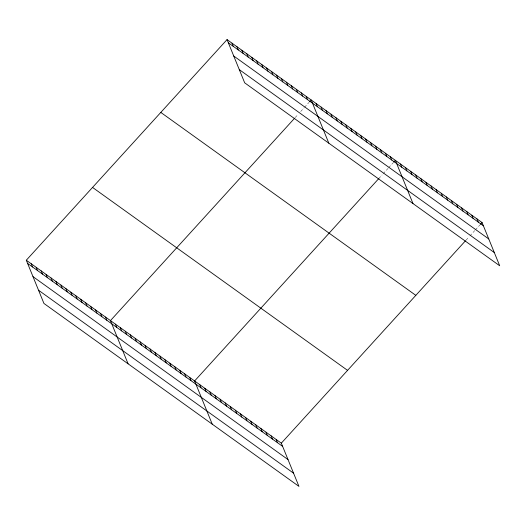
<?xml version="1.0" encoding="UTF-8"?>
<svg xmlns="http://www.w3.org/2000/svg" width="526" height="526" viewBox="0 0 526 526"><rect width="100%" height="100%" fill="white"/><g stroke="black" fill="none" stroke-linecap="round" stroke-linejoin="round"><path stroke-width="0.39" stroke-dasharray="2.63 1.97" d="M295.191 117.581L297.953 114.543M300.714 111.512L304.028 107.869M304.58 107.265L308.992 102.412M378.799 178.557L382.106 174.915M383.211 173.705L388.181 168.241M388.734 167.636L393.152 162.784M466.056 240.152L468.817 237.114M469.922 235.904L474.886 230.441M475.438 229.836L479.857 224.983"/><path stroke-width="0.79" d="M26.3 260.232L281.318 443.168L298.952 486.386L43.934 303.443L26.3 260.232L227.048 39.614L482.066 222.557L499.7 265.768L244.682 82.832L227.048 39.614M294.639 118.186L110.453 320.604L128.094 363.814M309.544 101.807L311.201 99.986L328.835 143.197M378.799 178.557L194.613 380.969L212.248 424.186M393.704 162.172L395.355 160.358L412.995 203.569M281.318 443.168L465.503 240.757M480.409 224.372L482.066 222.557M228.356 42.816L483.374 225.759M233.741 56.026L488.759 238.962M239.291 69.623L494.315 252.565M160.798 112.419L415.816 295.356M92.543 187.427L347.568 370.37M27.608 263.434L282.626 446.377M32.993 276.637L288.018 459.579M38.549 290.24L293.567 473.183M476.964 218.895L478.272 222.103M471.861 215.239L473.17 218.441M466.766 211.577L468.074 214.786M461.664 207.921L462.972 211.123M456.561 204.259L457.87 207.468M451.459 200.603L452.768 203.805M446.364 196.941L447.672 200.15M441.261 193.285L442.57 196.487M436.159 189.623L437.468 192.832M431.064 185.967L432.365 189.169M425.961 182.305L427.27 185.514M420.859 178.649L422.168 181.851M415.757 174.994L417.065 178.196M410.661 171.331L411.97 174.533M405.559 167.676L406.868 170.878M400.457 164.013L401.765 167.222M390.41 156.807L391.719 160.009M385.459 153.25L386.768 156.459M380.508 149.7L381.817 152.908M375.557 146.149L376.866 149.358M370.606 142.599L371.915 145.807M365.655 139.048L366.964 142.25M360.704 135.498L362.013 138.7M355.754 131.947L357.062 135.149M350.803 128.397L352.111 131.599M345.852 124.846L347.16 128.048M340.901 121.289L342.209 124.498M335.956 117.739L337.265 120.947M331.005 114.188L332.314 117.397M326.054 110.638L327.363 113.846M321.103 107.087L322.412 110.289M316.152 103.537L317.461 106.739M306.25 96.436L307.559 99.638M301.299 92.885L302.608 96.087M296.348 89.335L297.657 92.537M291.397 85.777L292.706 88.986M286.453 82.227L287.755 85.436M281.502 78.676L282.81 81.885M276.551 75.126L277.86 78.335M271.6 71.575L272.909 74.777M266.649 68.025L267.958 71.227M261.698 64.474L263.007 67.676M256.747 60.924L258.056 64.126M251.796 57.373L253.105 60.575M246.845 53.816L248.154 57.025M241.894 50.266L243.203 53.474M236.943 46.715L238.252 49.924M231.999 43.165L233.301 46.373M276.216 439.512L277.524 442.714M271.12 435.857L272.429 439.059M266.018 432.194L267.326 435.397M260.916 428.539L262.224 431.741M255.82 424.877L257.122 428.085M250.718 421.221L252.026 424.423M245.616 417.559L246.924 420.767M240.513 413.903L241.822 417.105M235.418 410.241L236.726 413.449M230.316 406.585L231.624 409.787M225.213 402.923L226.522 406.131M220.118 399.267L221.42 402.469M215.016 395.605L216.324 398.813M209.913 391.949L211.222 395.151M204.811 388.287L206.12 391.495M199.716 384.631L201.024 387.833M189.662 377.418L190.971 380.627M184.711 373.868L186.02 377.076M179.76 370.317L181.069 373.526M174.81 366.767L176.118 369.969M169.859 363.216L171.167 366.418M164.908 359.666L166.216 362.868M159.963 356.115L161.265 359.317M155.012 352.565L156.321 355.767M150.061 349.008L151.37 352.216M145.11 345.457L146.419 348.666M140.159 341.907L141.468 345.115M135.208 338.356L136.517 341.565M130.257 334.806L131.566 338.008M125.306 331.255L126.615 334.457M120.355 327.705L121.664 330.907M115.404 324.154L116.713 327.356M105.509 317.053L106.811 320.255M100.558 313.496L101.866 316.705M95.607 309.945L96.915 313.154M90.656 306.395L91.965 309.604M85.705 302.844L87.014 306.053M80.754 299.294L82.063 302.496M75.803 295.743L77.112 298.946M70.852 292.193L72.161 295.395M65.901 288.642L67.21 291.845M60.95 285.092L62.259 288.294M55.999 281.535L57.308 284.744M51.055 277.984L52.357 281.193M46.104 274.434L47.412 277.643M41.153 270.883L42.461 274.092M36.202 267.333L37.51 270.535M31.251 263.782L32.559 266.984"/></g></svg>
